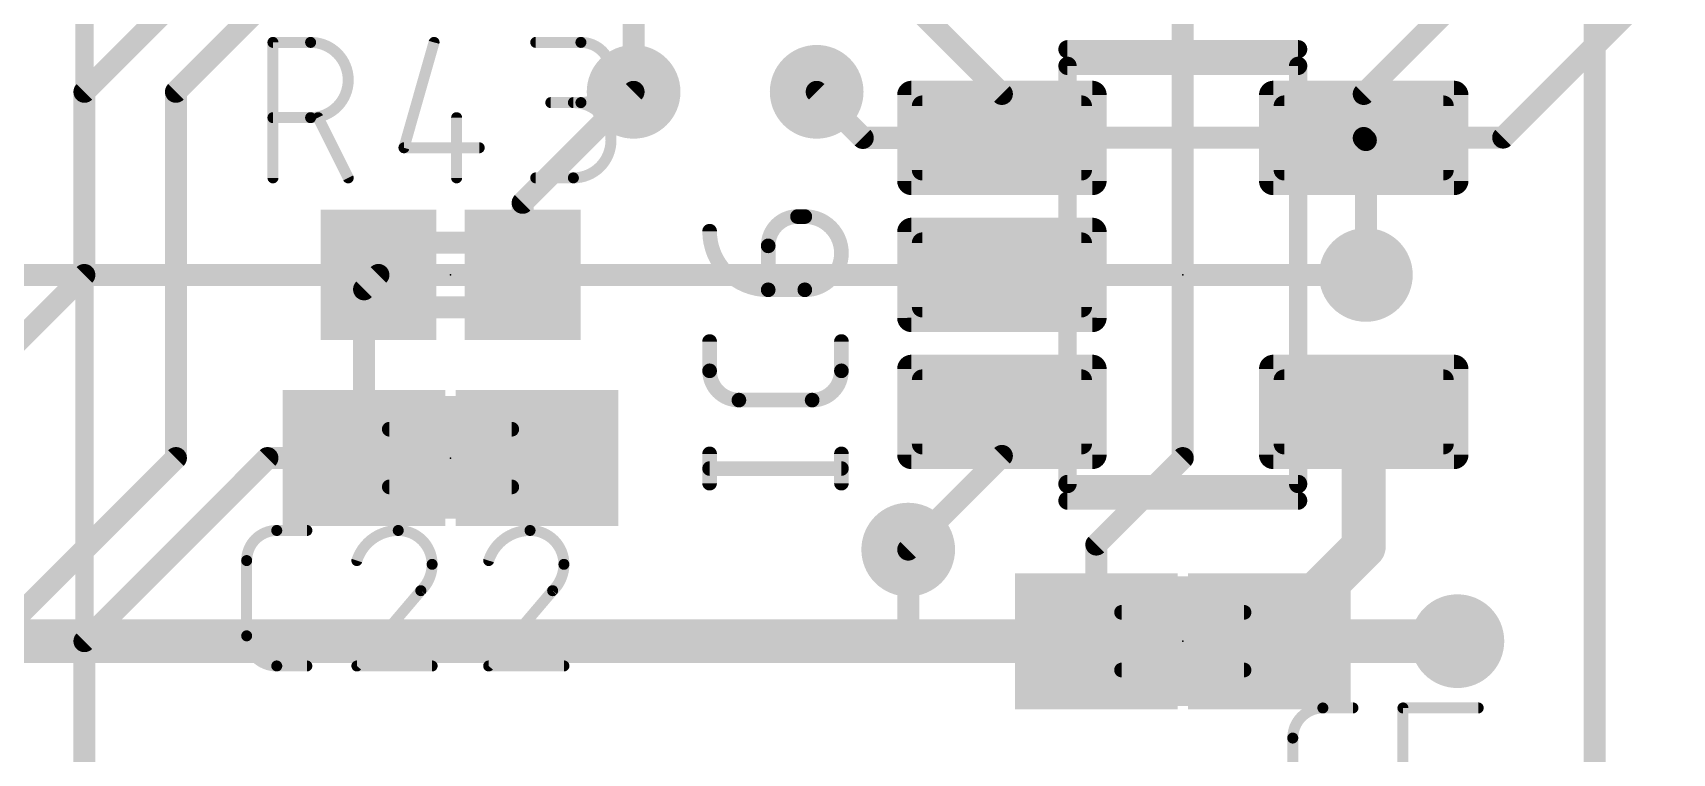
# Model space of a CAD drawing. Extents: x -2.3 to 95.2, y -2.6 to 57.4.
# Drawn here: x 18.69 to 30.07, y 24.62 to 29.62 of the extents above; entities that cross this region are included whole.
import ezdxf

# ---------------------------------------------------------------- set-up
doc = ezdxf.new("R2010")
doc.units = 0
for name, color, linetype in [('1', 12, 'CONTINUOUS'), ('16', 132, 'CONTINUOUS'), ('18', 110, 'CONTINUOUS'), ('21', 253, 'CONTINUOUS'), ('23', 53, 'CONTINUOUS'), ('25', 253, 'CONTINUOUS'), ('29', 253, 'CONTINUOUS'), ('51', 253, 'CONTINUOUS')]:
    doc.layers.add(name, color=color, linetype=linetype)

# ---------------------------------------------------------------- blocks, each defined once
blk = doc.blocks.new('RECT')
blk.add_solid([(-0.5, -0.5), (0.5, -0.5), (-0.5, 0.5), (0.5, 0.5)])
blk = doc.blocks.new('RECT200000X94400R25')
at = {"const_width": 0.0738}
blk.add_lwpolyline([(0.5881, -0.2213), (0.5881, 0.2213, 0.4142), (0.5513, 0.2581), (-0.5513, 0.2581, 0.4142), (-0.5881, 0.2213), (-0.5881, -0.2213, 0.4142), (-0.5513, -0.2581), (0.5513, -0.2581, 0.4142)], format="xyb", close=True, dxfattribs=at)
blk.add_solid([(-0.5697, -0.2397), (0.5697, -0.2397), (-0.5697, 0.2397), (0.5697, 0.2397)])
blk = doc.blocks.new('RECT232512X126912R25')
at = {"const_width": 0.0992}
blk.add_lwpolyline([(0.677, -0.2975), (0.677, 0.2975, 0.4142), (0.6274, 0.347), (-0.6274, 0.347, 0.4142), (-0.677, 0.2975), (-0.677, -0.2975, 0.4142), (-0.6274, -0.347), (0.6274, -0.347, 0.4142)], format="xyb", close=True, dxfattribs=at)
blk.add_solid([(-0.6522, -0.3222), (0.6522, -0.3222), (-0.6522, 0.3222), (0.6522, 0.3222)])
blk = doc.blocks.new('ROUNDV')
at = {"const_width": 0.5}
blk.add_lwpolyline([(0, -0.25, 1), (0, 0.25, 1), (0, -0.25)], format="xyb", dxfattribs=at)

msp = doc.modelspace()

# ---------------------------------------------------------------- linework, layer by layer
at = {"layer": '1'}
for points, const_width in [([(29.5275, 23.5352), (29.5275, 31.4325)], 0.1524), ([(26.67, 27.94), (26.67, 30.48)], 0.1524), ([(19.685, 29.845), (19.05, 29.21)], 0.1524), ([(19.685, 29.21), (20.32, 29.845)], 0.1524), ([(25.415, 29.195), (24.765, 29.845)], 0.1524), ([(27.925, 29.195), (28.575, 29.845)], 0.1524), ([(19.05, 29.21), (19.05, 27.94)], 0.1524), ([(19.685, 26.67), (19.685, 29.21)], 0.1524), ([(22.86, 29.21), (22.09, 28.44)], 0.1524), ([(24.13, 29.21), (24.45, 28.89)], 0.1524), ([(25.415, 28.89), (25.415, 29.195)], 0.1524), ([(27.925, 28.89), (27.925, 29.195)], 0.1524), ([(24.45, 28.89), (25.415, 28.89)], 0.1524), ([(27.925, 28.89), (27.94, 28.875)], 0.1524), ([(27.94, 28.875), (27.94, 27.94)], 0.1524), ([(22.09, 27.94), (22.09, 28.44)], 0.1524), ([(19.05, 27.94), (17.78, 26.67)], 0.1524), ([(20.99, 27.84), (21.09, 27.94)], 0.1524), ([(25.415, 27.94), (26.67, 27.94)], 0.1524), ([(26.67, 26.67), (26.67, 27.94)], 0.1524), ([(20.99, 26.67), (20.99, 27.84)], 0.1524), ([(27.925, 26.055), (27.925, 26.99)], 0.3048), ([(25.415, 26.99), (25.415, 26.685)], 0.1524), ([(17.78, 24.765), (19.685, 26.67)], 0.1524), ([(19.05, 25.4), (20.32, 26.67)], 0.1524), ([(20.32, 26.67), (20.99, 26.67)], 0.1524), ([(25.415, 26.685), (24.765, 26.035)], 0.1524), ([(26.07, 26.07), (26.67, 26.67)], 0.1524), ([(27.27, 25.4), (27.925, 26.055)], 0.3048), ([(26.07, 25.4), (26.07, 26.07)], 0.1524), ([(19.05, 17.78), (19.05, 25.4)], 0.1524), ([(28.575, 25.4), (27.27, 25.4)], 0.3048)]:
    msp.add_lwpolyline(points, dxfattribs=dict(at, const_width=const_width))
for points, const_width in [([(19.0881, 29.21, 1), (19.0119, 29.21)], 0.0762), ([(19.0231, 29.2369, 1), (19.0769, 29.1831)], 0.0762), ([(19.7231, 29.21, 1), (19.6469, 29.21)], 0.0762), ([(19.6581, 29.2369, 1), (19.7119, 29.1831)], 0.0762), ([(22.8869, 29.1831, 1), (22.8331, 29.2369)], 0.0762), ([(24.1569, 29.2369, 1), (24.1031, 29.1831)], 0.0762), ([(25.4531, 29.195, 1), (25.3769, 29.195)], 0.0762), ([(25.3881, 29.1681, 1), (25.4419, 29.2219)], 0.0762), ([(27.9631, 29.195, 1), (27.8869, 29.195)], 0.0762), ([(27.8981, 29.2219, 1), (27.9519, 29.1681)], 0.0762), ([(24.45, 28.9281, 1), (24.45, 28.8519)], 0.0762), ([(24.4231, 28.8631, 1), (24.4769, 28.9169)], 0.0762), ([(25.3769, 28.89, 1), (25.4531, 28.89)], 0.0762), ([(25.415, 28.8519, 1), (25.415, 28.9281)], 0.0762), ([(27.8869, 28.89, 1), (27.9631, 28.89)], 0.0762), ([(27.9519, 28.9169, 1), (27.8981, 28.8631)], 0.0762), ([(27.9781, 28.875, 1), (27.9019, 28.875)], 0.0762), ([(27.9131, 28.8481, 1), (27.9669, 28.9019)], 0.0762), ([(22.1281, 28.44, 1), (22.0519, 28.44)], 0.0762), ([(22.0631, 28.4669, 1), (22.1169, 28.4131)], 0.0762), ([(19.0119, 27.94, 1), (19.0881, 27.94)], 0.0762), ([(19.0769, 27.9131, 1), (19.0231, 27.9669)], 0.0762), ([(21.1169, 27.9131, 1), (21.0631, 27.9669)], 0.0762), ([(22.0519, 27.94, 1), (22.1281, 27.94)], 0.0762), ([(25.415, 27.9781, 1), (25.415, 27.9019)], 0.0762), ([(26.7081, 27.94, 1), (26.6319, 27.94)], 0.0762), ([(26.6319, 27.94, 1), (26.7081, 27.94)], 0.0762), ([(26.67, 27.9019, 1), (26.67, 27.9781)], 0.0762), ([(27.9019, 27.94, 1), (27.9781, 27.94)], 0.0762), ([(21.0281, 27.84, 1), (20.9519, 27.84)], 0.0762), ([(20.9631, 27.8669, 1), (21.0169, 27.8131)], 0.0762), ([(28.0012, 26.99, 1), (27.8488, 26.99)], 0.1524), ([(25.4531, 26.99, 1), (25.3769, 26.99)], 0.0762), ([(19.7119, 26.6431, 1), (19.6581, 26.6969)], 0.0762), ([(20.32, 26.7081, 1), (20.32, 26.6319)], 0.0762), ([(20.3469, 26.6431, 1), (20.2931, 26.6969)], 0.0762), ([(20.99, 26.6319, 1), (20.99, 26.7081)], 0.0762), ([(25.4419, 26.6581, 1), (25.3881, 26.7119)], 0.0762), ([(26.6969, 26.6431, 1), (26.6431, 26.6969)], 0.0762), ([(19.6469, 26.67, 1), (19.7231, 26.67)], 0.0762), ([(20.9519, 26.67, 1), (21.0281, 26.67)], 0.0762), ([(25.3769, 26.685, 1), (25.4531, 26.685)], 0.0762), ([(26.6319, 26.67, 1), (26.7081, 26.67)], 0.0762), ([(27.9789, 26.0011, 1), (27.8711, 26.1089)], 0.1524), ([(24.7381, 26.0619, 1), (24.7919, 26.0081)], 0.0762), ([(26.1081, 26.07, 1), (26.0319, 26.07)], 0.0762), ([(26.0431, 26.0969, 1), (26.0969, 26.0431)], 0.0762), ([(27.8488, 26.055, 1), (28.0012, 26.055)], 0.1524), ([(19.0881, 25.4, 1), (19.0119, 25.4)], 0.0762), ([(27.27, 25.4762, 1), (27.27, 25.3238)], 0.1524), ([(27.2161, 25.4539, 1), (27.3239, 25.3461)], 0.1524), ([(28.575, 25.3238, 1), (28.575, 25.4762)], 0.1524), ([(19.0231, 25.4269, 1), (19.0769, 25.3731)], 0.0762), ([(26.0319, 25.4, 1), (26.1081, 25.4)], 0.0762)]:
    msp.add_lwpolyline(points, format="xyb", dxfattribs=dict(at, const_width=const_width))
at = {"layer": '16'}
for points, const_width in [([(31.75, 31.75), (28.8925, 28.8925)], 0.1524), ([(22.86, 30.7975), (22.86, 29.21)], 0.1524), ([(24.4475, 28.8925), (24.13, 29.21)], 0.1524), ([(28.8925, 28.8925), (24.4475, 28.8925)], 0.1524), ([(27.94, 27.94), (9.525, 27.94)], 0.1524), ([(24.765, 26.035), (24.765, 25.4)], 0.1524), ([(24.765, 25.4), (7.62, 25.4)], 0.3048), ([(24.765, 25.4), (28.575, 25.4)], 0.3048)]:
    msp.add_lwpolyline(points, dxfattribs=dict(at, const_width=const_width))
for points, const_width in [([(22.8219, 29.21, 1), (22.8981, 29.21)], 0.0762), ([(24.1569, 29.2369, 1), (24.1031, 29.1831)], 0.0762), ([(24.4475, 28.9306, 1), (24.4475, 28.8544)], 0.0762), ([(24.4206, 28.8656, 1), (24.4744, 28.9194)], 0.0762), ([(28.8656, 28.9194, 1), (28.9194, 28.8656)], 0.0762), ([(28.8925, 28.8544, 1), (28.8925, 28.9306)], 0.0762), ([(27.94, 27.9019, 1), (27.94, 27.9781)], 0.0762), ([(24.8031, 26.035, 1), (24.7269, 26.035)], 0.0762), ([(24.765, 25.4762, 1), (24.765, 25.3238)], 0.1524), ([(24.765, 25.3238, 1), (24.765, 25.4762)], 0.1524), ([(28.575, 25.3238, 1), (28.575, 25.4762)], 0.1524), ([(24.7269, 25.4, 1), (24.8031, 25.4)], 0.0762)]:
    msp.add_lwpolyline(points, format="xyb", dxfattribs=dict(at, const_width=const_width))
at = {"layer": '21', "const_width": 0.127}
for points in [[(19.05, 50.8), (19.05, 3.81)], [(25.87, 29.505), (27.47, 29.505)], [(25.87, 26.375), (27.47, 26.375)]]:
    msp.add_lwpolyline(points, dxfattribs=at)
at = {"layer": '21'}
for points, const_width in [([(25.87, 29.5368, 1), (25.87, 29.4733)], 0.0635), ([(27.47, 29.4733, 1), (27.47, 29.5368)], 0.0635), ([(24.17, 29.04, 1), (24.17, 29.24, 1), (24.17, 29.04)], 0.2), ([(25.87, 26.4067, 1), (25.87, 26.3433)], 0.0635), ([(27.47, 26.3433, 1), (27.47, 26.4067)], 0.0635)]:
    msp.add_lwpolyline(points, format="xyb", dxfattribs=dict(at, const_width=const_width))
at = {"layer": '23'}
for p in [(21.59, 27.94), (26.67, 27.94), (21.59, 26.67), (26.67, 25.4)]:
    msp.add_point(p, dxfattribs=at)
at = {"layer": '25'}
for points, const_width in [([(20.3581, 28.6131), (20.3581, 29.5529)], 0.0762), ([(20.3581, 29.5529), (20.6192, 29.5529)], 0.0762), ([(21.4756, 29.5529), (21.2668, 28.8219)], 0.0762), ([(22.1812, 29.5529), (22.4945, 29.5529)], 0.0762), ([(22.4945, 29.1352), (22.2856, 29.1352)], 0.0762), ([(20.6192, 29.0308), (20.3581, 29.0308)], 0.0762), ([(20.8802, 28.6131), (20.6714, 29.0308)], 0.0762), ([(21.6323, 29.0308), (21.6323, 28.6131)], 0.0762), ([(21.2668, 28.8219), (21.7889, 28.8219)], 0.0762), ([(22.1812, 28.6131), (22.4422, 28.6131)], 0.0762), ([(23.9969, 28.3449), (24.0477, 28.3449)], 0.1016), ([(23.7937, 27.8369), (23.7937, 28.1417)], 0.1016), ([(24.0477, 27.8369), (23.7937, 27.8369)], 0.1016), ([(23.3873, 27.2751), (23.3873, 27.4783)], 0.1016), ([(24.3017, 27.4783), (24.3017, 27.2751)], 0.1016), ([(24.0985, 27.0719), (23.5905, 27.0719)], 0.1016), ([(23.3873, 26.4958), (23.3873, 26.699)], 0.1016), ([(24.3017, 26.4958), (24.3017, 26.699)], 0.1016), ([(23.3873, 26.5974), (24.3017, 26.5974)], 0.1016), ([(20.3844, 26.1679), (20.5933, 26.1679)], 0.0762), ([(20.1756, 25.4369), (20.1756, 25.9591)], 0.0762), ([(21.384, 25.7502), (20.9402, 25.2281)], 0.0762), ([(22.2984, 25.7502), (21.8546, 25.2281)], 0.0762), ([(20.5933, 25.2281), (20.3844, 25.2281)], 0.0762), ([(20.9402, 25.2281), (21.4623, 25.2281)], 0.0762), ([(21.8546, 25.2281), (22.3767, 25.2281)], 0.0762), ([(27.6416, 24.9369), (27.8504, 24.9369)], 0.0762), ([(28.1973, 24.5192), (28.1973, 24.9369)], 0.0762), ([(28.1973, 24.9369), (28.7194, 24.9369)], 0.0762), ([(27.4327, 24.2059), (27.4327, 24.7281)], 0.0762)]:
    msp.add_lwpolyline(points, dxfattribs=dict(at, const_width=const_width))
for points, const_width in [([(20.3772, 29.5529, 1), (20.3391, 29.5529)], 0.0381), ([(20.3581, 29.572, 1), (20.3581, 29.5339)], 0.0381), ([(20.6192, 29.0308, 1), (20.6192, 29.5529)], 0.0762), ([(20.6192, 29.572, 1), (20.6192, 29.5339)], 0.0381), ([(20.6192, 29.5339, 1), (20.6192, 29.572)], 0.0381), ([(21.494, 29.5477, 1), (21.4573, 29.5581)], 0.0381), ([(22.1812, 29.572, 1), (22.1812, 29.5339)], 0.0381), ([(22.4945, 29.1352, 1), (22.4945, 29.5529)], 0.0762), ([(22.4945, 29.572, 1), (22.4945, 29.5339)], 0.0381), ([(22.4945, 29.5339, 1), (22.4945, 29.572)], 0.0381), ([(22.2856, 29.1543, 1), (22.2856, 29.1162)], 0.0381), ([(22.4422, 28.6131, 1), (22.4422, 29.1352)], 0.0762), ([(22.4422, 29.1543, 1), (22.4422, 29.1162)], 0.0381), ([(22.4945, 29.1543, 1), (22.4945, 29.1162)], 0.0381), ([(22.4945, 29.1162, 1), (22.4945, 29.1543)], 0.0381), ([(20.3581, 29.0498, 1), (20.3581, 29.0117)], 0.0381), ([(20.6192, 29.0498, 1), (20.6192, 29.0117)], 0.0381), ([(20.6192, 29.0117, 1), (20.6192, 29.0498)], 0.0381), ([(20.6884, 29.0393, 1), (20.6543, 29.0223)], 0.0381), ([(21.6513, 29.0308, 1), (21.6132, 29.0308)], 0.0381), ([(21.2668, 28.841, 1), (21.2668, 28.8029)], 0.0381), ([(21.2485, 28.8272, 1), (21.2851, 28.8167)], 0.0381), ([(21.7889, 28.8029, 1), (21.7889, 28.841)], 0.0381), ([(20.3391, 28.6131, 1), (20.3772, 28.6131)], 0.0381), ([(20.8632, 28.6046, 1), (20.8972, 28.6216)], 0.0381), ([(21.6132, 28.6131, 1), (21.6513, 28.6131)], 0.0381), ([(22.1812, 28.6322, 1), (22.1812, 28.5941)], 0.0381), ([(22.4422, 28.6322, 1), (22.4422, 28.5941)], 0.0381), ([(22.4422, 28.5941, 1), (22.4422, 28.6322)], 0.0381), ([(23.9969, 28.3449, 0.4142), (23.7937, 28.1417)], 0.1016), ([(23.9969, 28.3703, 1), (23.9969, 28.3195)], 0.0508), ([(23.9969, 28.3195, 1), (23.9969, 28.3703)], 0.0508), ([(24.0477, 27.8369, 1), (24.0477, 28.3449)], 0.1016), ([(24.0477, 28.3703, 1), (24.0477, 28.3195)], 0.0508), ([(24.0477, 28.3195, 1), (24.0477, 28.3703)], 0.0508), ([(23.3873, 28.2433, 0.4142), (23.7937, 27.8369)], 0.1016), ([(23.4127, 28.2433, 1), (23.3619, 28.2433)], 0.0508), ([(23.8191, 28.1417, 1), (23.7683, 28.1417)], 0.0508), ([(23.7683, 28.1417, 1), (23.8191, 28.1417)], 0.0508), ([(23.7937, 27.8623, 1), (23.7937, 27.8115)], 0.0508), ([(23.7937, 27.8115, 1), (23.7937, 27.8623)], 0.0508), ([(24.0477, 27.8623, 1), (24.0477, 27.8115)], 0.0508), ([(24.0477, 27.8115, 1), (24.0477, 27.8623)], 0.0508), ([(23.7683, 27.8369, 1), (23.8191, 27.8369)], 0.0508), ([(23.4127, 27.4783, 1), (23.3619, 27.4783)], 0.0508), ([(24.3271, 27.4783, 1), (24.2763, 27.4783)], 0.0508), ([(23.3873, 27.2751, 0.4142), (23.5905, 27.0719)], 0.1016), ([(23.4127, 27.2751, 1), (23.3619, 27.2751)], 0.0508), ([(23.3619, 27.2751, 1), (23.4127, 27.2751)], 0.0508), ([(24.0985, 27.0719, 0.4142), (24.3017, 27.2751)], 0.1016), ([(24.3271, 27.2751, 1), (24.2763, 27.2751)], 0.0508), ([(24.2763, 27.2751, 1), (24.3271, 27.2751)], 0.0508), ([(23.5905, 27.0973, 1), (23.5905, 27.0465)], 0.0508), ([(23.5905, 27.0465, 1), (23.5905, 27.0973)], 0.0508), ([(24.0985, 27.0973, 1), (24.0985, 27.0465)], 0.0508), ([(24.0985, 27.0465, 1), (24.0985, 27.0973)], 0.0508), ([(23.4127, 26.699, 1), (23.3619, 26.699)], 0.0508), ([(24.3271, 26.699, 1), (24.2763, 26.699)], 0.0508), ([(23.3873, 26.6228, 1), (23.3873, 26.572)], 0.0508), ([(24.3017, 26.572, 1), (24.3017, 26.6228)], 0.0508), ([(23.3619, 26.4958, 1), (23.4127, 26.4958)], 0.0508), ([(24.2763, 26.4958, 1), (24.3271, 26.4958)], 0.0508), ([(20.3844, 26.1679, 0.4142), (20.1756, 25.9591)], 0.0762), ([(20.3844, 26.1869, 1), (20.3844, 26.1488)], 0.0381), ([(20.3844, 26.1489, 1), (20.3844, 26.1869)], 0.0381), ([(20.5933, 26.1488, 1), (20.5933, 26.1869)], 0.0381), ([(21.2273, 26.1679, 0.3252), (20.9402, 25.9591)], 0.0762), ([(21.4623, 25.933, 0.4142), (21.2273, 26.1679)], 0.0762), ([(21.2273, 26.1869, 1), (21.2273, 26.1488)], 0.0381), ([(21.2273, 26.1489, 1), (21.2273, 26.1869)], 0.0381), ([(22.1417, 26.1679, 0.3252), (21.8546, 25.9591)], 0.0762), ([(22.3767, 25.933, 0.4142), (22.1417, 26.1679)], 0.0762), ([(22.1417, 26.1869, 1), (22.1417, 26.1488)], 0.0381), ([(22.1417, 26.1489, 1), (22.1417, 26.1869)], 0.0381), ([(20.1946, 25.9591, 1), (20.1565, 25.9591)], 0.0381), ([(20.1565, 25.9591, 1), (20.1946, 25.9591)], 0.0381), ([(20.922, 25.9649, 1), (20.9583, 25.9532)], 0.0381), ([(21.384, 25.7502, 0.2052), (21.4623, 25.933)], 0.0762), ([(21.4813, 25.9329, 1), (21.4432, 25.933)], 0.0381), ([(21.4432, 25.933, 1), (21.4813, 25.933)], 0.0381), ([(21.8364, 25.9649, 1), (21.8727, 25.9532)], 0.0381), ([(22.2984, 25.7502, 0.2052), (22.3767, 25.933)], 0.0762), ([(22.3957, 25.9329, 1), (22.3576, 25.933)], 0.0381), ([(22.3576, 25.933, 1), (22.3957, 25.933)], 0.0381), ([(21.3708, 25.764, 1), (21.3971, 25.7364)], 0.0381), ([(21.3985, 25.7379, 1), (21.3694, 25.7625)], 0.0381), ([(22.2852, 25.764, 1), (22.3115, 25.7364)], 0.0381), ([(22.3129, 25.7379, 1), (22.2838, 25.7625)], 0.0381), ([(20.1756, 25.4369, 0.4142), (20.3844, 25.2281)], 0.0762), ([(20.1946, 25.4369, 1), (20.1565, 25.4369)], 0.0381), ([(20.1565, 25.4369, 1), (20.1946, 25.4369)], 0.0381), ([(20.3844, 25.2472, 1), (20.3844, 25.2091)], 0.0381), ([(20.3844, 25.2091, 1), (20.3844, 25.2472)], 0.0381), ([(20.5933, 25.2091, 1), (20.5933, 25.2472)], 0.0381), ([(20.9402, 25.2472, 1), (20.9402, 25.2091)], 0.0381), ([(20.9257, 25.2404, 1), (20.9547, 25.2158)], 0.0381), ([(21.4623, 25.2091, 1), (21.4623, 25.2472)], 0.0381), ([(21.8546, 25.2472, 1), (21.8546, 25.2091)], 0.0381), ([(21.8401, 25.2404, 1), (21.8691, 25.2158)], 0.0381), ([(22.3767, 25.2091, 1), (22.3767, 25.2472)], 0.0381), ([(27.6416, 24.9369, 0.4142), (27.4327, 24.7281)], 0.0762), ([(27.6416, 24.956, 1), (27.6416, 24.9179)], 0.0381), ([(27.6416, 24.9179, 1), (27.6416, 24.9559)], 0.0381), ([(27.8504, 24.9179, 1), (27.8504, 24.956)], 0.0381), ([(28.2163, 24.9369, 1), (28.1782, 24.9369)], 0.0381), ([(28.1973, 24.956, 1), (28.1973, 24.9179)], 0.0381), ([(28.7194, 24.9179, 1), (28.7194, 24.956)], 0.0381), ([(27.4518, 24.7281, 1), (27.4137, 24.7281)], 0.0381), ([(27.4137, 24.7281, 1), (27.4518, 24.7281)], 0.0381)]:
    msp.add_lwpolyline(points, format="xyb", dxfattribs=dict(at, const_width=const_width))
at = {"layer": '51'}
for points, const_width in [([(25.87, 29.39), (27.47, 29.39)], 0.127), ([(25.87, 26.49), (25.87, 29.39)], 0.127), ([(27.47, 29.39), (27.47, 26.49)], 0.127), ([(21.345, 28.164), (21.835, 28.164)], 0.1524), ([(21.835, 27.716), (21.345, 27.716)], 0.1524), ([(21.165, 26.87), (22.015, 26.87)], 0.1016), ([(22.015, 26.47), (21.165, 26.47)], 0.1016), ([(27.47, 26.49), (25.87, 26.49)], 0.127), ([(26.245, 25.6), (27.095, 25.6)], 0.1016), ([(27.095, 25.2), (26.245, 25.2)], 0.1016)]:
    msp.add_lwpolyline(points, dxfattribs=dict(at, const_width=const_width))
for points, const_width in [([(25.87, 29.4217, 1), (25.87, 29.3583)], 0.0635), ([(25.9017, 29.39, 1), (25.8383, 29.39)], 0.0635), ([(27.5018, 29.39, 1), (27.4383, 29.39)], 0.0635), ([(27.47, 29.3583, 1), (27.47, 29.4217)], 0.0635), ([(24.17, 29.04, 1), (24.17, 29.24, 1), (24.17, 29.04)], 0.2), ([(21.345, 28.2021, 1), (21.345, 28.1259)], 0.0762), ([(21.835, 28.1259, 1), (21.835, 28.2021)], 0.0762), ([(21.345, 27.7541, 1), (21.345, 27.6779)], 0.0762), ([(21.835, 27.6779, 1), (21.835, 27.7541)], 0.0762), ([(21.165, 26.8954, 1), (21.165, 26.8446)], 0.0508), ([(22.015, 26.8446, 1), (22.015, 26.8954)], 0.0508), ([(21.165, 26.4954, 1), (21.165, 26.4446)], 0.0508), ([(22.015, 26.4446, 1), (22.015, 26.4954)], 0.0508), ([(25.87, 26.5218, 1), (25.87, 26.4583)], 0.0635), ([(25.8383, 26.49, 1), (25.9017, 26.49)], 0.0635), ([(27.4383, 26.49, 1), (27.5018, 26.49)], 0.0635), ([(27.47, 26.4583, 1), (27.47, 26.5218)], 0.0635), ([(26.245, 25.6254, 1), (26.245, 25.5746)], 0.0508), ([(27.095, 25.5746, 1), (27.095, 25.6254)], 0.0508), ([(26.245, 25.2254, 1), (26.245, 25.1746)], 0.0508), ([(27.095, 25.1746, 1), (27.095, 25.2254)], 0.0508)]:
    msp.add_lwpolyline(points, format="xyb", dxfattribs=dict(at, const_width=const_width))

# ---------------------------------------------------------------- block references
at = {"layer": '1'}
for p in [(25.415, 28.89), (27.925, 28.89), (25.415, 27.94), (25.415, 26.99), (27.925, 26.99)]:
    msp.add_blockref('RECT200000X94400R25', p, dxfattribs=at)
for p, xscale, yscale in [((21.09, 27.94), 0.6, 0.7), ((22.09, 27.94), 0.6, 0.7), ((20.99, 26.67), 0.925, 0.74), ((22.19, 26.67), 0.925, 0.74)]:
    msp.add_blockref('RECT', p, dxfattribs=dict(at, xscale=xscale, yscale=yscale))
at = {"layer": '1', "xscale": 0.925, "yscale": 0.74, "rotation": 180}
for p in [(26.07, 25.4), (27.27, 25.4)]:
    msp.add_blockref('RECT', p, dxfattribs=at)
at = {"layer": '18', "xscale": 0.65, "yscale": 0.65}
for p in [(22.86, 29.21), (22.86, 29.21), (24.13, 29.21), (24.13, 29.21), (27.94, 27.94), (27.94, 27.94), (24.765, 26.035), (24.765, 26.035), (28.575, 25.4), (28.575, 25.4)]:
    msp.add_blockref('ROUNDV', p, dxfattribs=at)
at = {"layer": '29'}
for p in [(25.415, 28.89), (27.925, 28.89), (25.415, 27.94), (25.415, 26.99), (27.925, 26.99)]:
    msp.add_blockref('RECT232512X126912R25', p, dxfattribs=at)
for p, xscale, yscale in [((21.09, 27.94), 0.8032, 0.9032), ((22.09, 27.94), 0.8032, 0.9032), ((20.99, 26.67), 1.1282, 0.9432), ((21.6, 26.675), 2.3, 0.85), ((22.19, 26.67), 1.1282, 0.9432), ((26.675, 25.4), 2.25, 0.9)]:
    msp.add_blockref('RECT', p, dxfattribs=dict(at, xscale=xscale, yscale=yscale))
at = {"layer": '29', "xscale": 1.1282, "yscale": 0.9432, "rotation": 180}
for p in [(26.07, 25.4), (27.27, 25.4)]:
    msp.add_blockref('RECT', p, dxfattribs=at)
at = {"layer": '51'}
for p, xscale, yscale in [((21.186, 27.9352), 0.3, 0.5999), ((21.9988, 27.9352), 0.3, 0.5999), ((21.2275, 26.67), 0.275, 0.5), ((21.9525, 26.67), 0.275, 0.5)]:
    msp.add_blockref('RECT', p, dxfattribs=dict(at, xscale=xscale, yscale=yscale))
at = {"layer": '51', "xscale": 0.275, "yscale": 0.5, "rotation": 180}
for p in [(26.3075, 25.4), (27.0325, 25.4)]:
    msp.add_blockref('RECT', p, dxfattribs=at)

doc.saveas('drawing.dxf')
